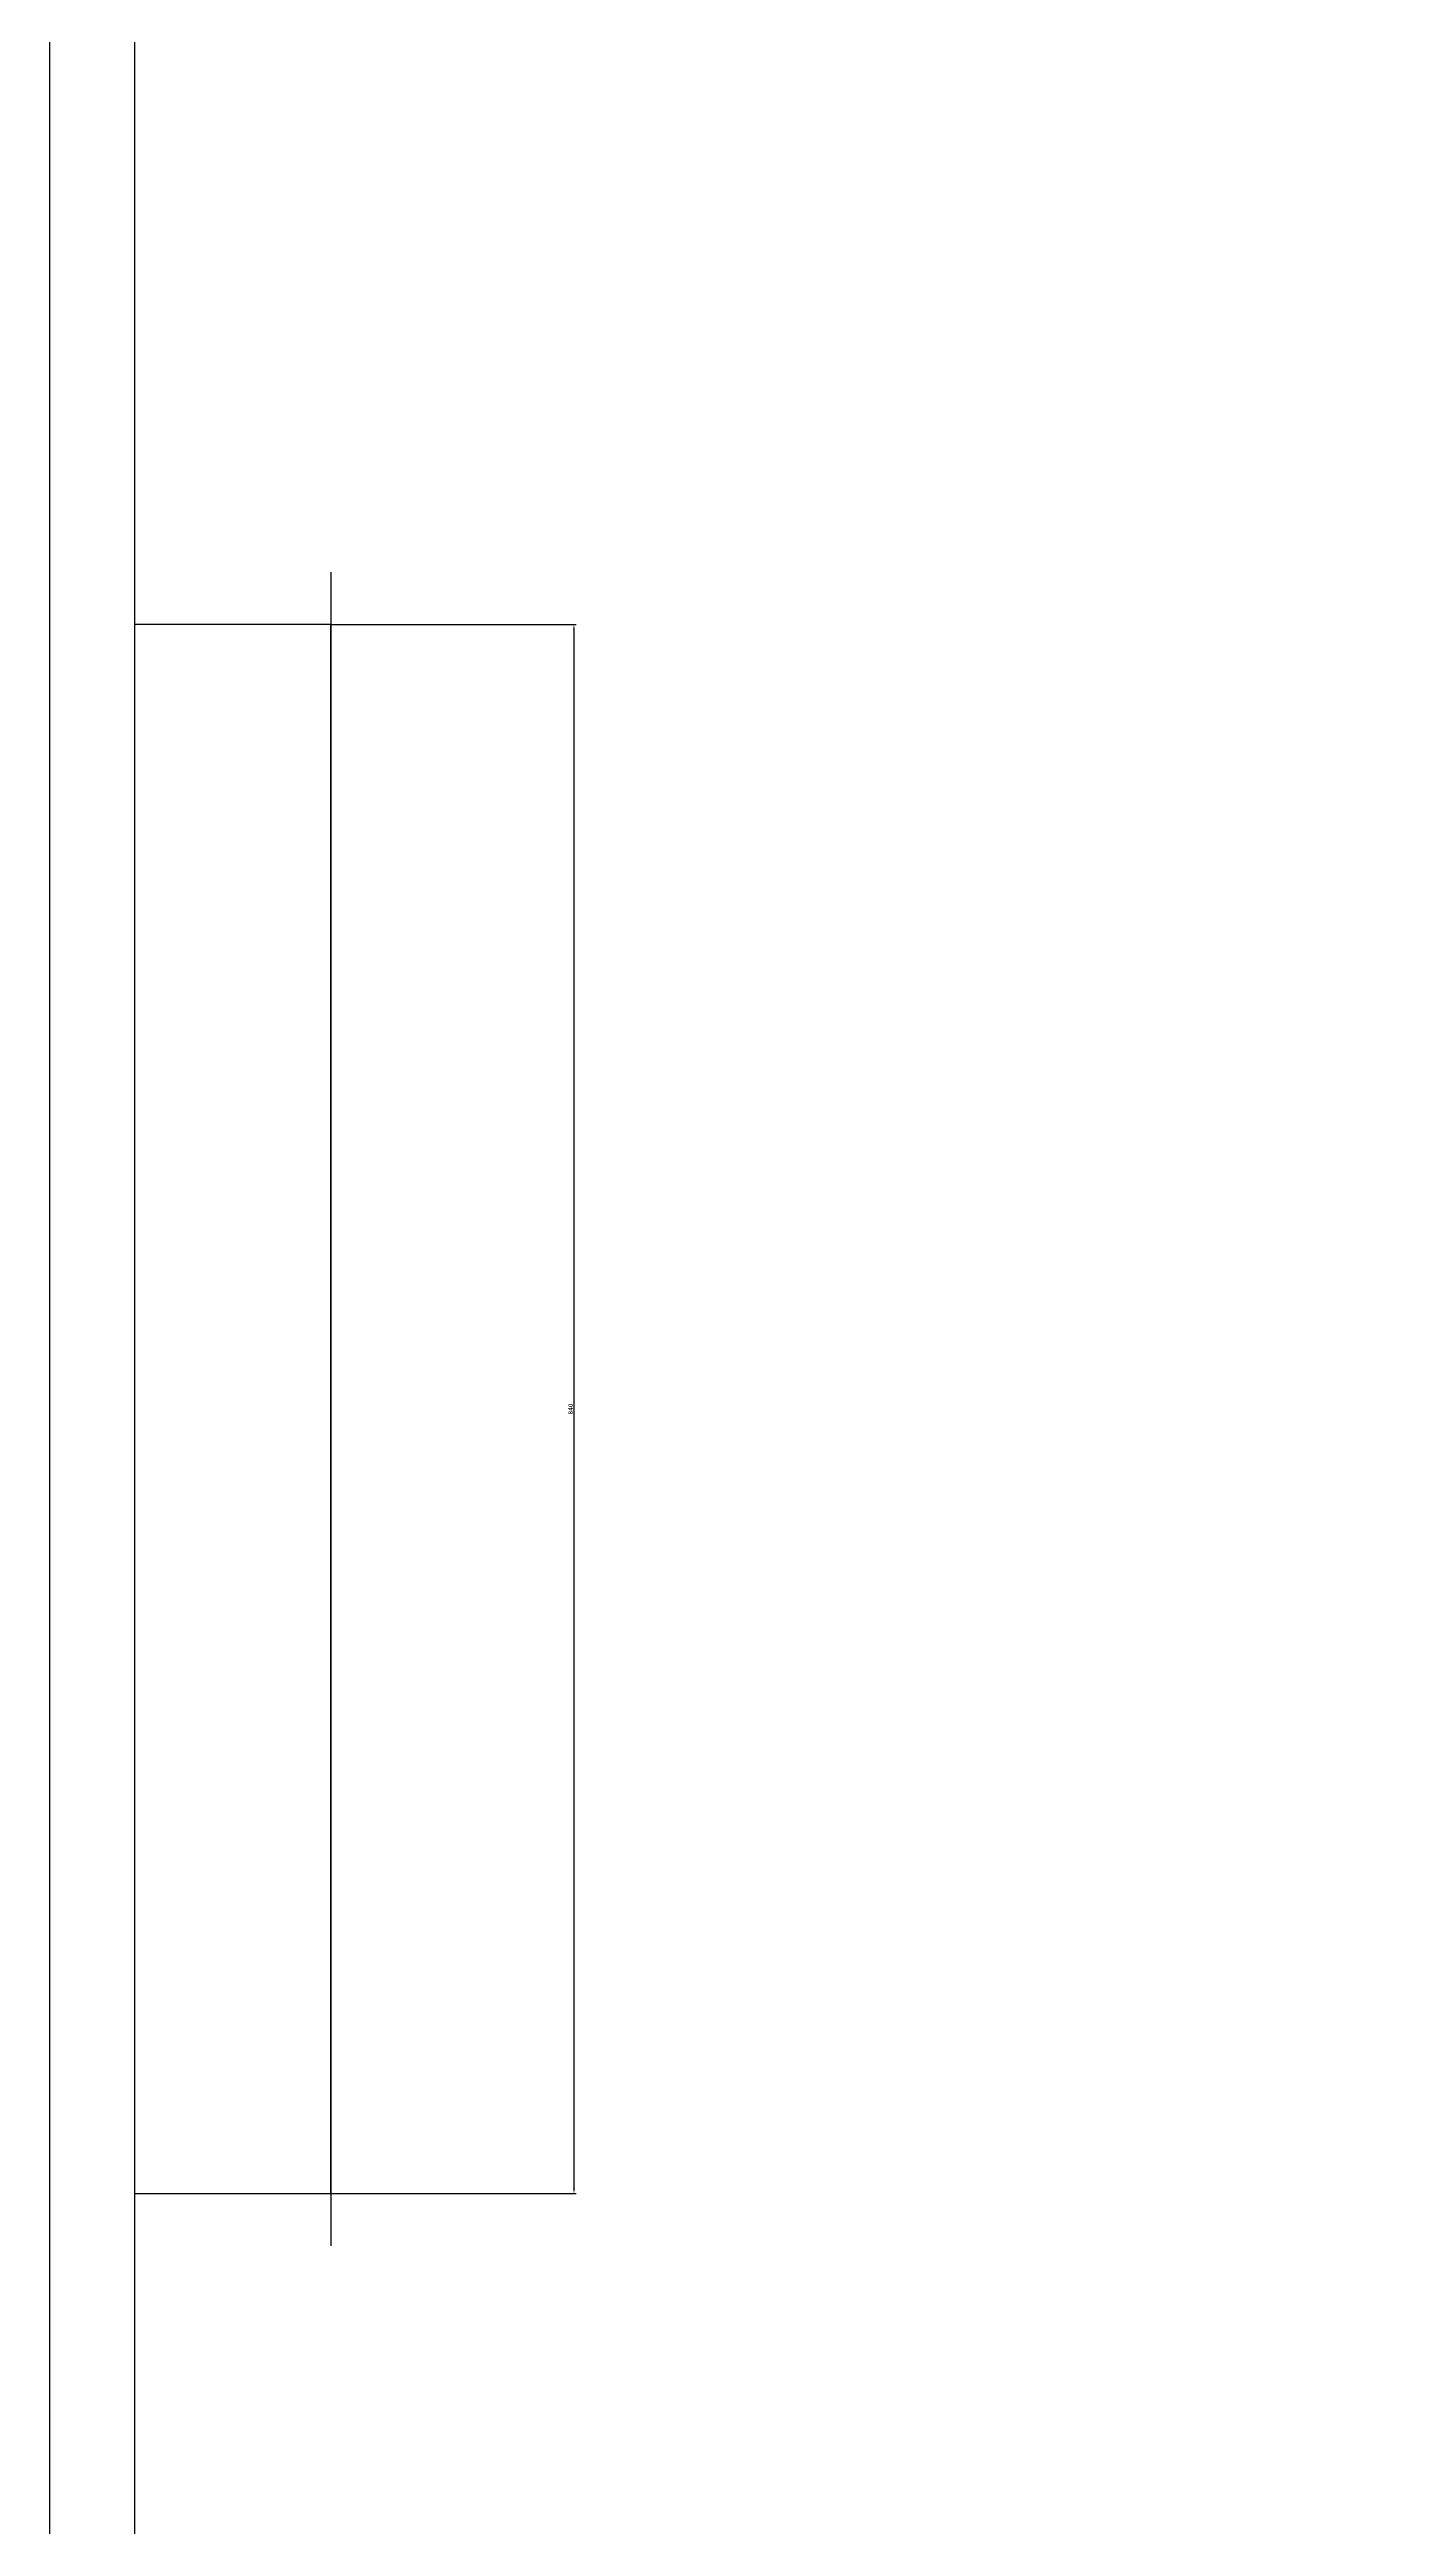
# Model space of a CAD drawing. Header units: millimetres. Extents: x 1188965 to 1321470, y -239044 to -56672.
# Drawn here: x 1307788 to 1308502, y -155889 to -154563 of the extents above; entities that cross this region are included whole.
import ezdxf

# ---------------------------------------------------------------- set-up
doc = ezdxf.new("R2010")
doc.units = ezdxf.units.MM
doc.layers.add('000_CTCI_CR', color=170, linetype='Continuous')
doc.layers.add('MOVING', color=21, linetype='Continuous')
doc.dimstyles.new('ISO-25', dxfattribs={"dimtxt": 2.5, "dimasz": 2.5, "dimexe": 1.25, "dimexo": 0.625, "dimtad": 1, "dimtxsty": 'Standard', "dimcen": 2.5, "dimadec": 0, "dimazin": 0, "dimtfac": 1, "dimtmove": 0, "dimatfit": 3, "dimfxl": 1, "dimarcsym": 0})

# ---------------------------------------------------------------- blocks, each defined once
blk = doc.blocks.new('*D774')
at = {"layer": '000_CTCI_CR', "color": 0, "lineweight": -2, "transparency": 16777216}
for p, q in [((1307939.1, -154870.7), (1308069.9, -154870.7)), ((1308068.6, -154873.2), (1308068.6, -155708.2)), ((1307939.1, -155710.7), (1308069.9, -155710.7))]:
    blk.add_line(p, q, dxfattribs=at)
at = {"layer": '000_CTCI_CR', "color": 0, "transparency": 16777216}
for points in [[(1308068.2, -154873.2), (1308069.1, -154873.2), (1308068.6, -154870.7)], [(1308068.2, -155708.2), (1308069.1, -155708.2), (1308068.6, -155710.7)]]:
    blk.add_solid(points, dxfattribs=at)
at = {"layer": 'Defpoints', "color": 0, "transparency": 16777216}
for p in [(1307938.4, -154870.7), (1307938.4, -155710.7), (1308068.6, -155710.7)]:
    blk.add_point(p, dxfattribs=at)
at = {"layer": '000_CTCI_CR', "color": 0, "transparency": 16777216, "insert": (1308066.8, -155290.7), "char_height": 2.5, "attachment_point": 5, "rotation": 90}
blk.add_mtext('840', dxfattribs=at)

msp = doc.modelspace()

# ---------------------------------------------------------------- linework, layer by layer
at = {"layer": '000_CTCI_CR', "color": 3}
for p, q in [((1307787.946, -153341.204), (1307787.946, -156036.204)), ((1307833.446, -153341.204), (1307833.446, -156036.204)), ((1307938.446, -154842.704), (1307938.446, -155738.704))]:
    msp.add_line(p, q, dxfattribs=at)
msp.add_lwpolyline([(1307833.446, -154870.704), (1307833.446, -155710.704), (1307938.446, -155710.704), (1307938.446, -154870.704)], close=True, dxfattribs=at)
at = {"layer": 'MOVING', "color": 5, "lineweight": 13}
msp.add_lwpolyline([(1307787.946, -138704.441), (1307787.946, -162204.441), (1310211.137, -162204.441), (1310211.137, -138704.441)], close=True, dxfattribs=at)

# ---------------------------------------------------------------- dimensions: what is measured, and where the dimension line sits
at = {"layer": '000_CTCI_CR', "color": 3}
dim = msp.add_linear_dim(base=(1308068.641, -155710.704), p1=(1307938.446, -154870.704), p2=(1307938.446, -155710.704), angle=270, dimstyle='ISO-25', override={"dimfxl": 0.18}, dxfattribs=at)
dim.commit()
dim.dimension.update_dxf_attribs({"geometry": '*D774', "text_midpoint": (1308066.766, -155290.704)})

doc.saveas('drawing.dxf')
